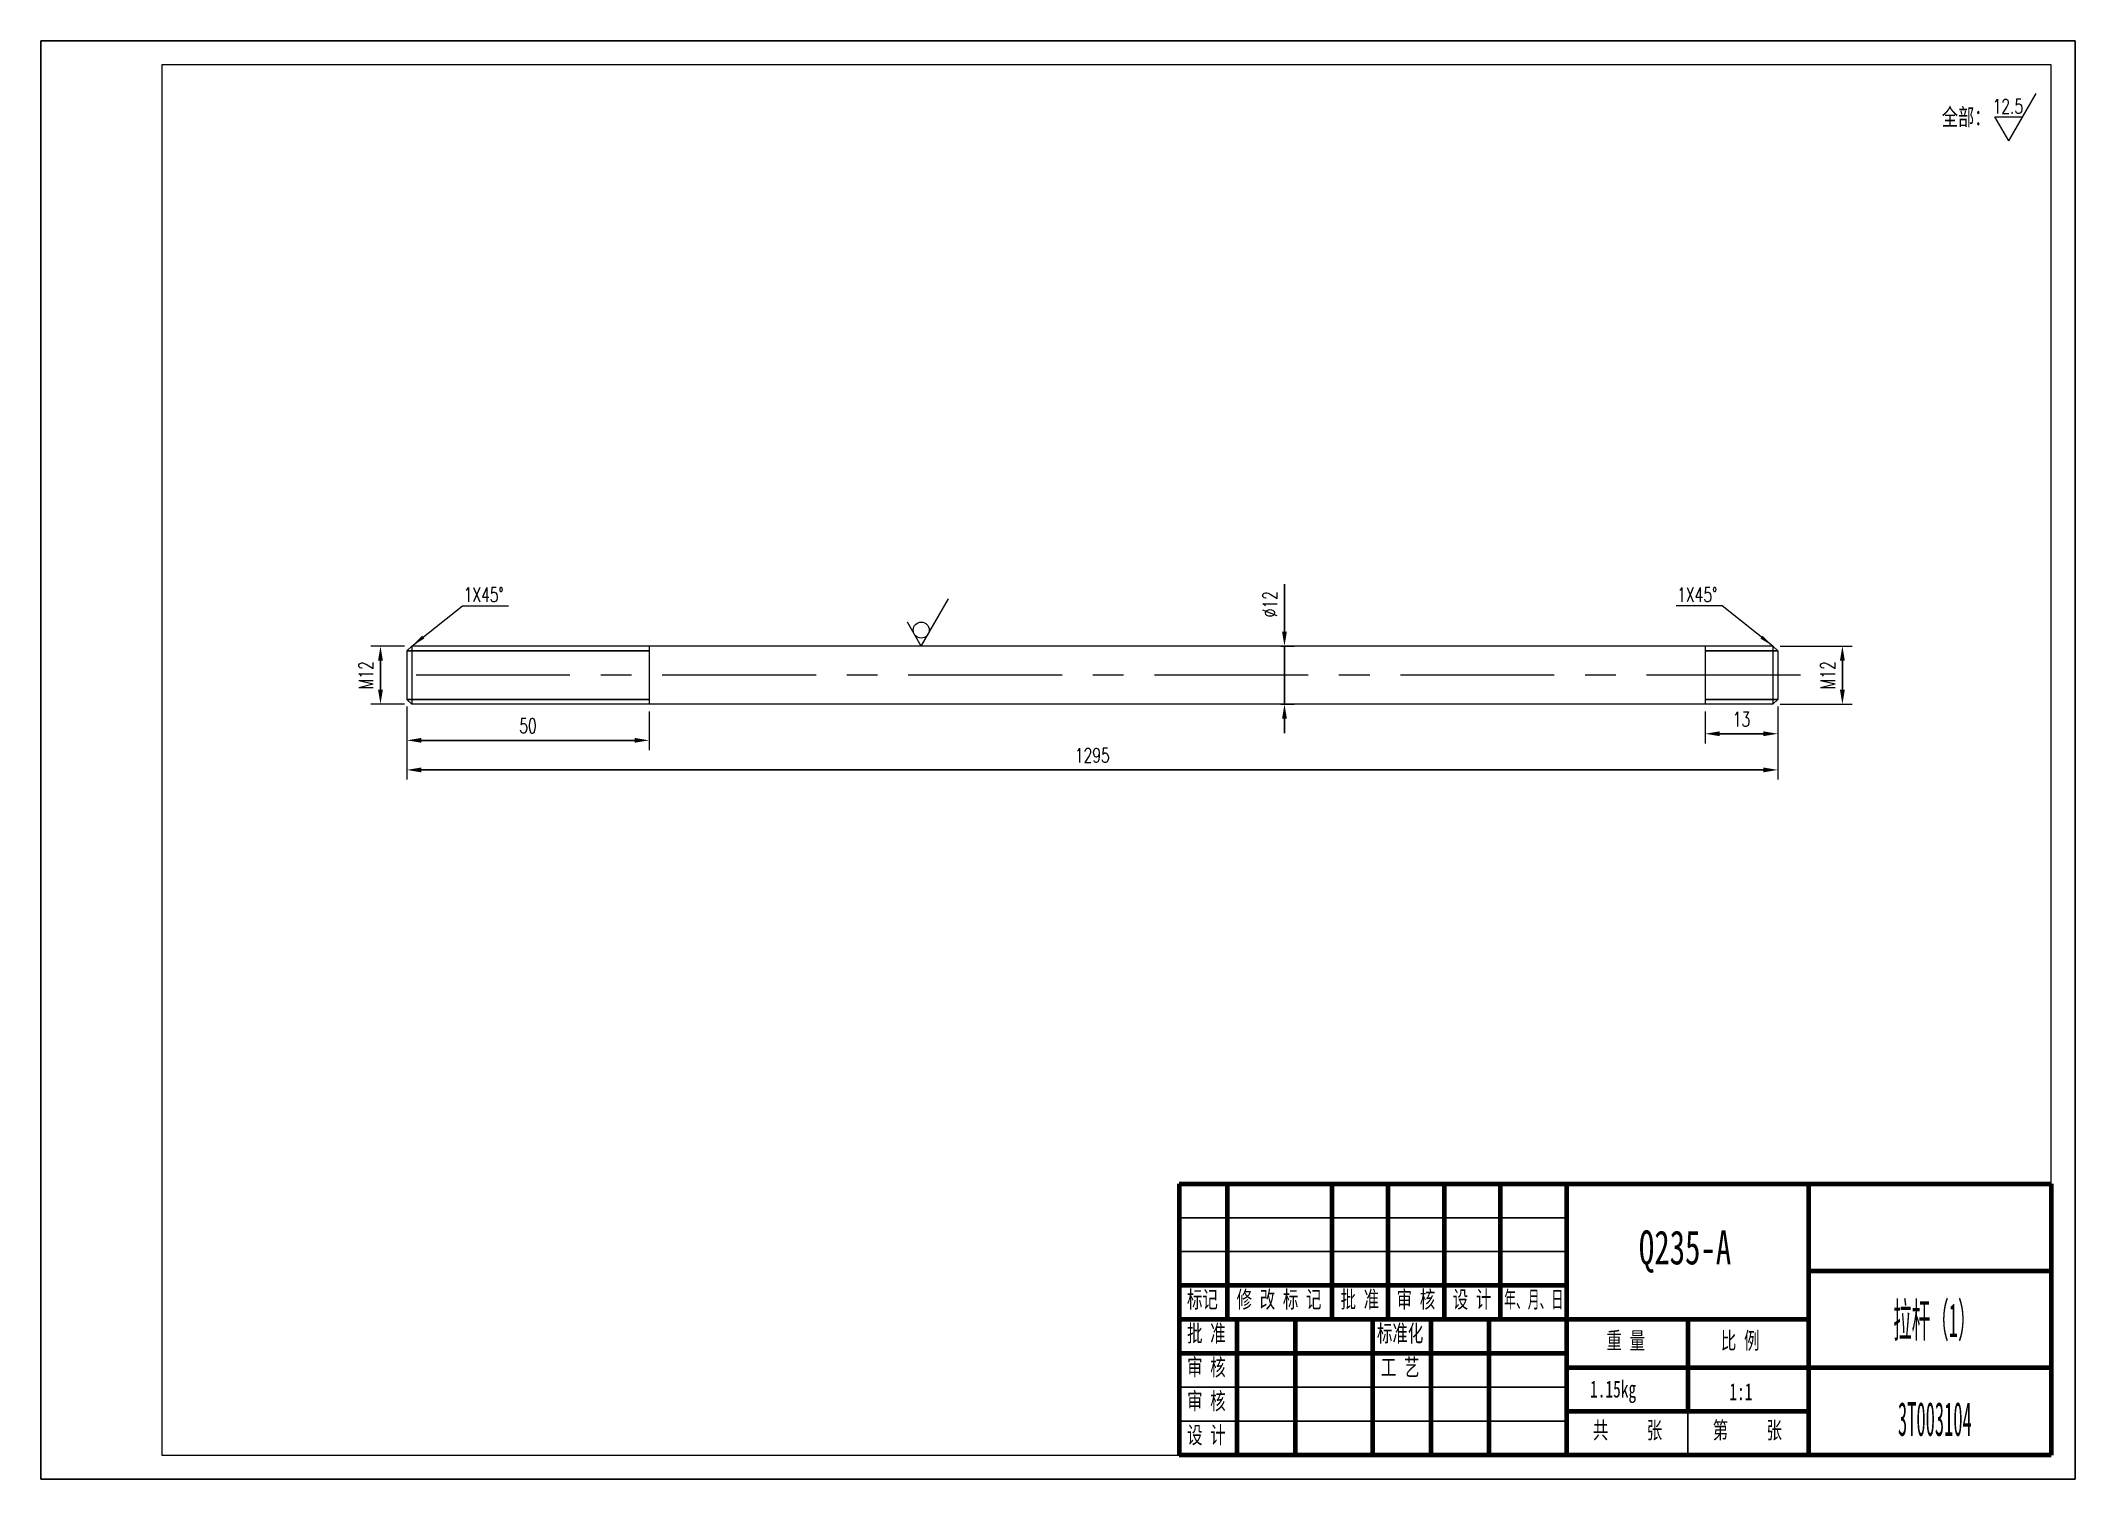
# Model space of a CAD drawing. Header units: millimetres. Extents: x 0 to 420, y 0 to 297.
import ezdxf

# ---------------------------------------------------------------- set-up
doc = ezdxf.new("R2010")
doc.units = ezdxf.units.MM
for name, pattern in [('CENTER', [50.8, 31.75, -6.35, 6.35, -6.35]), ('EB_DASH', [6, 3, -3]), ('EB_DASHDOT', [39, 30, -3, 3, -3])]:
    doc.linetypes.add(name, pattern=pattern)
for name, color, linetype, lineweight in [('中心线', 1, 'CENTER', 9), ('尺寸线', 4, 'Continuous', 9), ('标注线', 4, 'Continuous', 5), ('点划线', 1, 'EB_DASHDOT', 5), ('粗线', 7, 'Continuous', 15), ('细线', 3, 'Continuous', 5), ('虚线', 2, 'EB_DASH', 5)]:
    doc.layers.add(name, color=color, linetype=linetype, lineweight=lineweight)
doc.layers.add('边框', color=7, linetype='Continuous', lineweight=18, plot=False)
doc.styles.get("Standard").update_dxf_attribs({"font": 'romans.shx', "width": 0.7})
doc.styles.add('TextStyle1', font='', dxfattribs={"width": 0.510669})
doc.styles.add('UserTxtStyle4', font='', dxfattribs={"width": 0.667})
doc.styles.add('机械', font='', dxfattribs={"width": 0.4})
doc.styles.add('标准', font='', dxfattribs={"width": 0.667})
doc.styles.get('TextStyle1').set_extended_font_data('宋体')
doc.styles.get('UserTxtStyle4').set_extended_font_data('宋体')
doc.styles.get('机械').set_extended_font_data('宋体')
doc.styles.get('标准').set_extended_font_data('宋体')
doc.dimstyles.new('标准', dxfattribs={"dimtxt": 3, "dimasz": 3, "dimexe": 2, "dimexo": 1.5, "dimgap": 1.5, "dimtad": 1, "dimdec": 1, "dimzin": 12, "dimdsep": 46, "dimtxsty": 'Standard', "dimcen": 0, "dimdle": 6, "dimclrd": 256, "dimclre": 256, "dimclrt": 256, "dimadec": 1, "dimazin": 3, "dimtfac": 1, "dimtdec": 1, "dimtmove": 0, "dimatfit": 0, "dimfxl": 0, "dimtolj": 1, "dimarcsym": 0})

# ---------------------------------------------------------------- blocks, each defined once
blk = doc.blocks.new('*X41')
at = {"layer": '尺寸线', "linetype": 'ByBlock'}
for points in [[(75.59, 146.45), (78.59, 145.95), (78.59, 146.95)], [(358.58, 146.45), (355.58, 145.95), (355.58, 146.95)]]:
    blk.add_hatch(color=256, dxfattribs=at).paths.add_polyline_path(points, flags=0)
for p, q in [((75.59, 159.52), (75.59, 144.45)), ((358.58, 159.52), (358.58, 144.45))]:
    blk.add_line(p, q, dxfattribs=at)
at = {"layer": '尺寸线', "linetype": 'ByBlock', "lineweight": -2}
blk.add_line((78.59, 146.45), (355.58, 146.45), dxfattribs=at)
at = {"layer": '尺寸线', "linetype": 'ByBlock', "insert": (217.08, 149.45), "char_height": 3, "width": 9.9, "attachment_point": 5}
blk.add_mtext('1295', dxfattribs=at)
blk = doc.blocks.new('*X42')
at = {"layer": '尺寸线', "linetype": 'ByBlock'}
for points in [[(371.92, 172.02), (372.42, 169.02), (371.42, 169.02)], [(371.92, 160.02), (372.42, 163.02), (371.42, 163.02)]]:
    blk.add_hatch(color=256, dxfattribs=at).paths.add_polyline_path(points, flags=0)
for p, q in [((359.08, 172.02), (373.92, 172.02)), ((359.08, 160.02), (373.92, 160.02))]:
    blk.add_line(p, q, dxfattribs=at)
at = {"layer": '尺寸线', "linetype": 'ByBlock', "lineweight": -2}
blk.add_line((371.92, 163.02), (371.92, 169.02), dxfattribs=at)
at = {"layer": '尺寸线', "linetype": 'ByBlock', "insert": (368.92, 166.02), "char_height": 3, "width": 7.8, "attachment_point": 5, "rotation": 90}
blk.add_mtext('M12', dxfattribs=at)
blk = doc.blocks.new('*X43')
at = {"layer": '尺寸线', "linetype": 'Continuous'}
blk.add_hatch(color=256, dxfattribs=at).paths.add_polyline_path([(357.58, 172.02), (354.99, 173.58), (355.45, 174.17)], flags=0)
for p, q in [((347.07, 180.31), (337.62, 180.31)), ((357.58, 172.02), (347.07, 180.31))]:
    blk.add_line(p, q, dxfattribs=at)
at = {"layer": '尺寸线'}
blk.add_line((337.62, 180.31), (337.62, 180.31), dxfattribs=at)
blk = doc.blocks.new('*X44')
at = {"layer": '尺寸线', "linetype": 'Continuous'}
blk.add_hatch(color=256, dxfattribs=at).paths.add_polyline_path([(76.59, 172.02), (78.72, 174.17), (79.18, 173.58)], flags=0)
for p, q in [((76.59, 172.02), (87.1, 180.31)), ((87.1, 180.31), (96.55, 180.31))]:
    blk.add_line(p, q, dxfattribs=at)
at = {"layer": '尺寸线'}
blk.add_line((96.55, 180.31), (96.55, 180.31), dxfattribs=at)
blk = doc.blocks.new('*X45')
at = {"layer": '尺寸线', "linetype": 'ByBlock'}
for points in [[(75.59, 152.56), (78.59, 152.06), (78.59, 153.06)], [(125.59, 152.56), (122.59, 152.06), (122.59, 153.06)]]:
    blk.add_hatch(color=256, dxfattribs=at).paths.add_polyline_path(points, flags=0)
for p, q in [((75.59, 159.52), (75.59, 150.56)), ((125.59, 158.52), (125.59, 150.56))]:
    blk.add_line(p, q, dxfattribs=at)
at = {"layer": '尺寸线', "linetype": 'ByBlock', "lineweight": -2}
blk.add_line((78.59, 152.56), (122.59, 152.56), dxfattribs=at)
at = {"layer": '尺寸线', "linetype": 'ByBlock', "insert": (100.59, 155.56), "char_height": 3, "width": 4.8, "attachment_point": 5}
blk.add_mtext('50', dxfattribs=at)
blk = doc.blocks.new('*X46')
at = {"layer": '尺寸线'}
for points in [[(346.58, 154.42), (346.58, 153.42), (343.58, 153.92)], [(355.58, 154.42), (355.58, 153.42), (358.58, 153.92)]]:
    blk.add_hatch(color=256, dxfattribs=at).paths.add_polyline_path(points, flags=0)
for p, q in [((343.58, 158.52), (343.58, 151.92)), ((358.58, 159.52), (358.58, 151.92))]:
    blk.add_line(p, q, dxfattribs=at)
at = {"layer": '尺寸线', "lineweight": -2}
blk.add_line((355.58, 153.92), (346.58, 153.92), dxfattribs=at)
at = {"layer": '尺寸线', "insert": (351.08, 156.92), "char_height": 3, "width": 3.9, "attachment_point": 5}
blk.add_mtext('13', dxfattribs=at)
blk = doc.blocks.new('*X47')
at = {"layer": '尺寸线', "linetype": 'ByBlock'}
for points in [[(70.14, 172.02), (69.64, 169.02), (70.64, 169.02)], [(70.14, 160.02), (69.64, 163.02), (70.64, 163.02)]]:
    blk.add_hatch(color=256, dxfattribs=at).paths.add_polyline_path(points, flags=0)
for p, q in [((75.09, 172.02), (68.14, 172.02)), ((75.09, 160.02), (68.14, 160.02))]:
    blk.add_line(p, q, dxfattribs=at)
at = {"layer": '尺寸线', "linetype": 'ByBlock', "lineweight": -2}
blk.add_line((70.14, 169.02), (70.14, 163.02), dxfattribs=at)
at = {"layer": '尺寸线', "linetype": 'ByBlock', "insert": (67.14, 166.02), "char_height": 3, "width": 7.8, "attachment_point": 5, "rotation": 90}
blk.add_mtext('M12', dxfattribs=at)
blk = doc.blocks.new('*X48')
at = {"layer": '尺寸线', "linetype": 'ByBlock'}
for points in [[(256.75, 172.02), (256.25, 175.02), (257.25, 175.02)], [(256.75, 160.02), (256.25, 157.02), (257.25, 157.02)]]:
    blk.add_hatch(color=256, dxfattribs=at).paths.add_polyline_path(points, flags=0)
at = {"layer": '尺寸线', "linetype": 'ByBlock', "lineweight": -2}
for p, q in [((256.75, 184.81), (256.75, 175.02)), ((254.48, 172.02), (254.48, 172.02)), ((256.75, 172.02), (256.75, 160.02)), ((256.75, 157.02), (256.75, 154.02))]:
    blk.add_line(p, q, dxfattribs=at)
at = {"layer": '尺寸线', "linetype": 'ByBlock'}
for p, q in [((255.98, 172.02), (258.75, 172.02)), ((255.98, 160.02), (258.75, 160.02))]:
    blk.add_line(p, q, dxfattribs=at)
at = {"layer": '尺寸线', "linetype": 'ByBlock', "insert": (253.75, 180.66), "char_height": 3, "width": 8.4, "attachment_point": 5, "rotation": 90}
blk.add_mtext('%%C12', dxfattribs=at)

msp = doc.modelspace()

# ---------------------------------------------------------------- linework, layer by layer
at = {"layer": '中心线'}
msp.add_line((363.25, 166.02), (73.47, 166.02), dxfattribs=at)
at = {"layer": '尺寸线'}
msp.add_line((403.39, 281.28), (409.12, 281.28), dxfattribs=at)
at = {"layer": '标注线'}
for p, q in [((406.25, 276.33), (411.89, 286.09)), ((406.25, 276.33), (403.39, 281.28)), ((181.77, 172.02), (187.41, 181.78)), ((181.77, 172.02), (178.91, 176.97))]:
    msp.add_line(p, q, dxfattribs=at)
msp.add_circle((181.77, 175.32), 1.65, dxfattribs=at)
at = {"layer": '点划线', "linetype": 'Continuous', "lineweight": 25}
for p, q in [((315, 54), (235, 54)), ((315, 47), (235, 47)), ((315, 19), (235, 19)), ((315, 12), (235, 12))]:
    msp.add_line(p, q, dxfattribs=at)
at = {"layer": '粗线'}
for p, q in [((415, 292), (25, 292)), ((25, 292), (25, 5)), ((415, 5), (415, 292)), ((76.59, 172.02), (75.59, 171.02)), ((75.59, 171.02), (75.59, 161.02)), ((357.58, 172.02), (76.59, 172.02)), ((76.59, 172.02), (76.59, 160.02)), ((125.59, 172.02), (125.59, 160.02)), ((343.58, 172.02), (343.58, 160.02)), ((357.58, 172.02), (358.58, 171.02)), ((357.58, 172.02), (357.58, 160.02)), ((358.58, 171.02), (358.58, 161.02)), ((76.59, 160.02), (75.59, 161.02)), ((357.58, 160.02), (76.59, 160.02)), ((357.58, 160.02), (358.58, 161.02)), ((25, 5), (415, 5))]:
    msp.add_line(p, q, dxfattribs=at)
at = {"layer": '粗线', "linetype": 'Continuous', "lineweight": 70}
for p, q in [((235, 61), (415, 61)), ((235, 61), (235, 5)), ((245, 33), (245, 61)), ((266.58, 33), (266.58, 61)), ((278.17, 33), (278.17, 61)), ((289.75, 33), (289.75, 61)), ((301.33, 33), (301.33, 61)), ((315, 61), (315, 5)), ((365, 5), (365, 61)), ((415, 61), (415, 5)), ((415, 43), (365, 43)), ((315, 40), (235, 40)), ((365, 33), (235, 33)), ((247, 5), (247, 33)), ((259, 5), (259, 33)), ((275, 5), (275, 33)), ((287, 5), (287, 33)), ((299, 5), (299, 33)), ((340, 33), (340, 14)), ((315, 26), (235, 26)), ((365, 23), (315, 23)), ((415, 23), (365, 23)), ((365, 14), (315, 14)), ((415, 5), (235, 5))]:
    msp.add_line(p, q, dxfattribs=at)
at = {"layer": '细线', "linetype": 'Continuous', "lineweight": 25}
for p, q in [((75.59, 171.02), (125.59, 171.02)), ((358.58, 171.02), (343.58, 171.02)), ((75.59, 161.02), (125.59, 161.02)), ((358.58, 161.02), (343.58, 161.02))]:
    msp.add_line(p, q, dxfattribs=at)
at = {"layer": '虚线', "linetype": 'Continuous', "lineweight": 25}
msp.add_line((340, 14), (340, 5), dxfattribs=at)
at = {"layer": '边框', "linetype": 'Continuous', "lineweight": 25}
for p, q in [((0, 0), (0, 297)), ((0, 297), (420, 297)), ((420, 297), (420, 0)), ((420, 0), (0, 0))]:
    msp.add_line(p, q, dxfattribs=at)

# ---------------------------------------------------------------- block references
at = {"layer": '尺寸线'}
for name in ['*X44', '*X43']:
    msp.add_blockref(name, (0, 0), dxfattribs=at)

# ---------------------------------------------------------------- texts
at = {"layer": '尺寸线', "char_height": 3, "attachment_point": 1}
for s, insert, width in [('12.5', (402.92, 284.96), 5.0837), ('1X45%%D', (87.3, 184.13), 7.9262), ('1X45%%D', (337.82, 184.13), 24.584)]:
    msp.add_mtext(s, dxfattribs=dict(at, insert=insert, width=width))
at = {"layer": '标注线', "insert": (397.46, 281.06), "char_height": 3.5, "width": 15.5439, "attachment_point": 5}
msp.add_mtext('全部：', dxfattribs=at)
at = {"layer": '标注线', "attachment_point": 5}
for s, insert, char_height, width, style in [('Q235-A', (339.44, 46.99), 7, 39.1677, '标准'), ('拉杆（1）', (391.01, 32.41), 7, 66.763, '机械'), ('1.15kg', (324.59, 18.06), 3.5, 18.9613, '标准'), ('1:1', (350.97, 18.06), 3.5, 8.5339, '标准'), ('3T003104', (391.01, 12.41), 7, 66.763, '机械')]:
    msp.add_mtext(s, dxfattribs=dict(at, insert=insert, char_height=char_height, width=width, style=style))
at = {"layer": '粗线', "char_height": 3.5, "attachment_point": 1}
for s, insert, width, style in [('标记', (236.63, 38.9), 12.6841, 'UserTxtStyle4'), ('修 改 标 记', (246.88, 38.9), 35.9513, 'UserTxtStyle4'), ('批 准', (268.33, 38.9), 16.0562, 'UserTxtStyle4'), ('审 核', (279.91, 38.9), 15.7449, 'UserTxtStyle4'), ('设 计', (291.49, 38.9), 15.9524, 'UserTxtStyle4'), ('年、月、日', (302.1, 38.9), 24.288, 'TextStyle1'), ('批 准', (236.65, 31.9), 16.0562, 'UserTxtStyle4'), ('标准化', (275.85, 31.9), 19.3504, 'UserTxtStyle4'), ('重 量', (323.21, 30.4), 16.0562, 'UserTxtStyle4'), ('比 例', (346.84, 30.4), 15.0705, 'UserTxtStyle4'), ('审 核', (236.65, 24.9), 15.7449, 'UserTxtStyle4'), ('工 艺', (276.65, 24.9), 15.8487, 'UserTxtStyle4'), ('审 核', (236.65, 17.9), 15.7449, 'UserTxtStyle4'), ('设 计', (236.65, 10.9), 15.9524, 'UserTxtStyle4'), ('共     张', (320.41, 11.9), 29.3628, 'UserTxtStyle4'), ('第     张', (345.15, 11.9), 29.3369, 'UserTxtStyle4')]:
    msp.add_mtext(s, dxfattribs=dict(at, insert=insert, width=width, style=style))

# ---------------------------------------------------------------- dimensions: what is measured, and where the dimension line sits
at = {"layer": '尺寸线'}
dim = msp.add_linear_dim(base=(256.75, 160.02), p1=(254.48, 172.02), p2=(254.48, 160.02), angle=90, text='%%C<>', dimstyle='标准', override={"dimsah": 1, "dimtzin": 0}, dxfattribs=at)
dim.commit()
dim.dimension.update_dxf_attribs({"geometry": '*X48', "text_midpoint": (256.75, 180.66), "dimtype": 160})
for base, p1, p2, picture, middle in [((70.14, 160.02), (76.59, 172.02), (76.59, 160.02), '*X47', (67.14, 166.02)), ((371.92, 172.02), (357.58, 160.02), (357.58, 172.02), '*X42', (368.92, 166.02))]:
    dim = msp.add_linear_dim(base=base, p1=p1, p2=p2, angle=90, text='M<>', dimstyle='标准', override={"dimsah": 1, "dimtzin": 0}, dxfattribs=at)
    dim.commit()
    dim.dimension.update_dxf_attribs({"geometry": picture, "text_midpoint": middle})
for base, p1, p2, text, picture, middle in [((358.58, 146.45), (75.59, 161.02), (358.58, 161.02), '1295', '*X41', (217.08, 149.45)), ((343.58, 153.92), (358.58, 161.02), (343.58, 160.02), '13', '*X46', (351.08, 156.92))]:
    dim = msp.add_linear_dim(base=base, p1=p1, p2=p2, text=text, dimstyle='标准', override={"dimsah": 1, "dimtzin": 0}, dxfattribs=at)
    dim.commit()
    dim.dimension.update_dxf_attribs({"geometry": picture, "text_midpoint": middle})
dim = msp.add_linear_dim(base=(125.59, 152.56), p1=(75.59, 161.02), p2=(125.59, 160.02), dimstyle='标准', override={"dimsah": 1, "dimtzin": 0}, dxfattribs=at)
dim.commit()
dim.dimension.update_dxf_attribs({"geometry": '*X45', "text_midpoint": (100.59, 155.56)})

doc.saveas('drawing.dxf')
